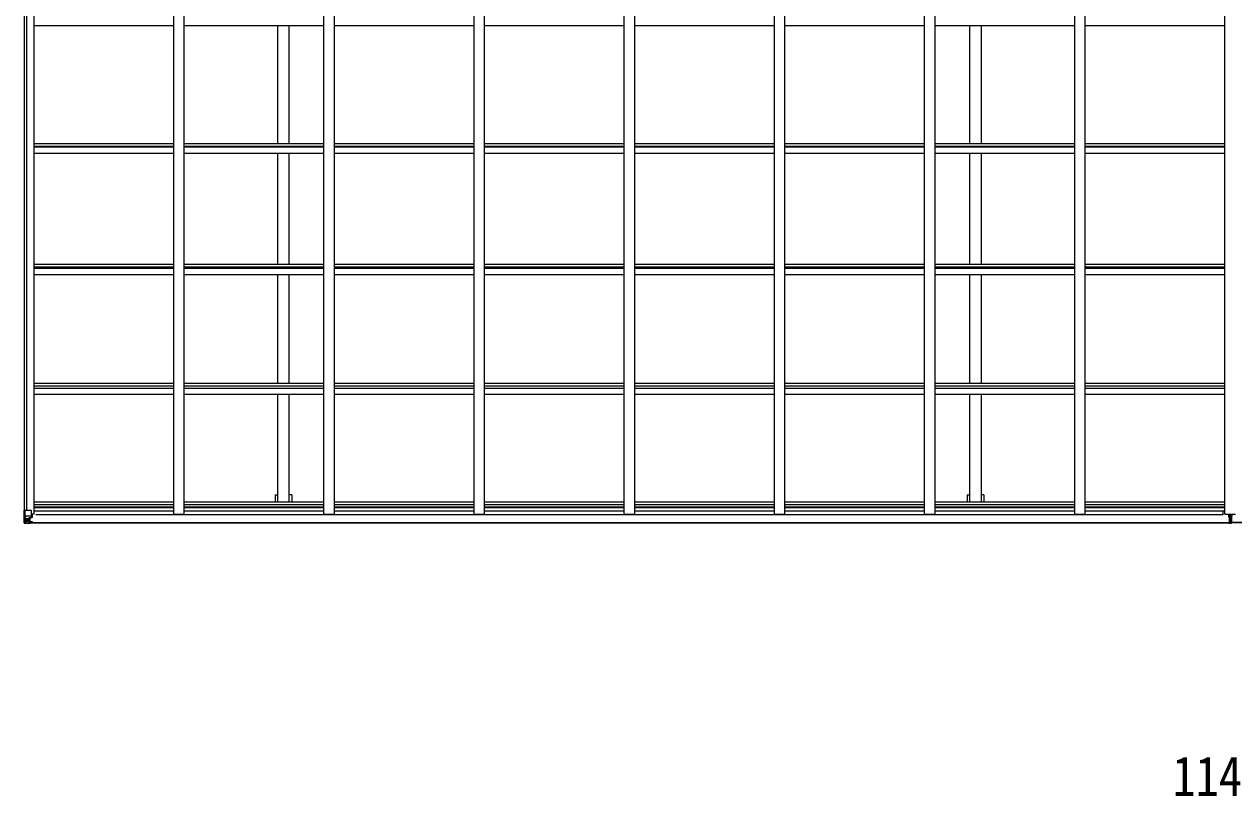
# Model space of a CAD drawing. Units: millimetres at full size, sheet at 1:40; details may follow other scales. Extents: x -11181 to 11305, y -7804 to 7716.
# Drawn here: x -2173 to 3594, y 769 to 4453 of the extents above; entities that cross this region are included whole.
import ezdxf
from ezdxf.enums import TextEntityAlignment as Align

# ---------------------------------------------------------------- set-up
doc = ezdxf.new("R2010")
doc.units = ezdxf.units.MM
doc.header["$LTSCALE"] = 40
for name, color, linetype, lineweight in [('0-1_本体', 4, 'Continuous', 9), ('0-2_部品', 7, 'Continuous', 9), ('0-4_TABLE1', 3, 'Continuous', 9), ('0-A_寸法', 6, 'Continuous', 9)]:
    doc.layers.add(name, color=color, linetype=linetype, lineweight=lineweight)
doc.styles.add('ＭＳ ゴシック', font='')
doc.styles.get('ＭＳ ゴシック').set_extended_font_data('MS Gothic')

msp = doc.modelspace()

# ---------------------------------------------------------------- linework, layer by layer
at = {"layer": '0-1_本体'}
for p, q in [((-2170.73, 2135.93), (-2170.73, 6815.37)), ((-2160.91, 2135.93), (-2160.91, 6815.37)), ((-2125.73, 2117.47), (-2125.73, 6833.83)), ((-1459.73, 2117.47), (-1459.73, 6833.83)), ((-1409.73, 2117.47), (-1409.73, 6833.83)), ((-743.73, 2117.47), (-743.73, 6833.83)), ((-693.73, 2117.47), (-693.73, 6833.83)), ((-27.73, 2117.47), (-27.73, 6833.83)), ((22.27, 2117.47), (22.27, 6833.83)), ((688.27, 2117.47), (688.27, 6833.83)), ((738.27, 2117.47), (738.27, 6833.83)), ((1404.27, 2117.47), (1404.27, 6833.83)), ((1454.27, 2117.47), (1454.27, 6833.83)), ((2120.27, 2117.47), (2120.27, 6833.83)), ((2170.27, 2117.47), (2170.27, 6833.83)), ((2836.27, 2117.47), (2836.27, 6833.83)), ((2886.27, 2117.47), (2886.27, 6833.83)), ((3552.27, 2117.47), (3552.27, 6833.83)), ((-2125.73, 4447.65), (-1459.73, 4447.65)), ((-1409.73, 4447.65), (-743.73, 4447.65)), ((-964.23, 3885.01), (-964.23, 4447.65)), ((-909.23, 3885.01), (-909.23, 4447.65)), ((-693.73, 4447.65), (-27.73, 4447.65)), ((22.27, 4447.65), (688.27, 4447.65)), ((738.27, 4447.65), (1404.27, 4447.65)), ((1454.27, 4447.65), (2120.27, 4447.65)), ((2170.27, 4447.65), (2836.27, 4447.65)), ((2335.77, 3885.01), (2335.77, 4447.65)), ((2390.77, 3885.01), (2390.77, 4447.65)), ((2886.27, 4447.65), (3552.27, 4447.65)), ((-2125.73, 3885.01), (-1459.73, 3885.01)), ((-2125.73, 3871.99), (-1459.73, 3871.99)), ((-2125.73, 3868.16), (-1459.73, 3868.16)), ((-1409.73, 3885.01), (-743.73, 3885.01)), ((-1409.73, 3871.99), (-743.73, 3871.99)), ((-1409.73, 3868.16), (-743.73, 3868.16)), ((-693.73, 3885.01), (-27.73, 3885.01)), ((-693.73, 3871.99), (-27.73, 3871.99)), ((-693.73, 3868.16), (-27.73, 3868.16)), ((22.27, 3885.01), (688.27, 3885.01)), ((22.27, 3871.99), (688.27, 3871.99)), ((22.27, 3868.16), (688.27, 3868.16)), ((738.27, 3885.01), (1404.27, 3885.01)), ((738.27, 3871.99), (1404.27, 3871.99)), ((738.27, 3868.16), (1404.27, 3868.16)), ((1454.27, 3885.01), (2120.27, 3885.01)), ((1454.27, 3871.99), (2120.27, 3871.99)), ((1454.27, 3868.16), (2120.27, 3868.16)), ((2170.27, 3885.01), (2836.27, 3885.01)), ((2170.27, 3871.99), (2836.27, 3871.99)), ((2170.27, 3868.16), (2836.27, 3868.16)), ((2886.27, 3885.01), (3552.27, 3885.01)), ((2886.27, 3871.99), (3552.27, 3871.99)), ((2886.27, 3868.16), (3552.27, 3868.16)), ((-2125.73, 3838.36), (-1459.73, 3838.36)), ((-1409.73, 3838.36), (-743.73, 3838.36)), ((-964.23, 3309.65), (-964.23, 3838.36)), ((-909.23, 3309.65), (-909.23, 3838.36)), ((-693.73, 3838.36), (-27.73, 3838.36)), ((22.27, 3838.36), (688.27, 3838.36)), ((738.27, 3838.36), (1404.27, 3838.36)), ((1454.27, 3838.36), (2120.27, 3838.36)), ((2170.27, 3838.36), (2836.27, 3838.36)), ((2335.77, 3309.65), (2335.77, 3838.36)), ((2390.77, 3309.65), (2390.77, 3838.36)), ((2886.27, 3838.36), (3552.27, 3838.36)), ((-2125.75, 3296.7), (-1459.73, 3296.7)), ((-2125.73, 3309.65), (-1459.73, 3309.65)), ((-2125.73, 3289.3), (-1459.73, 3289.3)), ((-1409.73, 3309.65), (-743.73, 3309.65)), ((-1409.73, 3296.7), (-743.73, 3296.7)), ((-1409.73, 3289.3), (-743.73, 3289.3)), ((-693.73, 3309.65), (-27.73, 3309.65)), ((-693.73, 3296.7), (-27.73, 3296.7)), ((-693.73, 3289.3), (-27.73, 3289.3)), ((22.27, 3309.65), (688.27, 3309.65)), ((22.27, 3296.7), (688.27, 3296.7)), ((22.27, 3289.3), (688.27, 3289.3)), ((738.27, 3309.65), (1404.27, 3309.65)), ((738.27, 3296.7), (1404.27, 3296.7)), ((738.27, 3289.3), (1404.27, 3289.3)), ((1454.27, 3309.65), (2120.27, 3309.65)), ((1454.27, 3296.7), (2120.27, 3296.7)), ((1454.27, 3289.3), (2120.27, 3289.3)), ((2170.27, 3309.65), (2836.27, 3309.65)), ((2170.27, 3296.7), (2836.27, 3296.7)), ((2170.27, 3289.3), (2836.27, 3289.3)), ((2886.27, 3309.65), (3552.27, 3309.65)), ((2886.27, 3296.7), (3552.25, 3296.7)), ((2886.27, 3289.3), (3552.27, 3289.3)), ((-2125.73, 3259.89), (-1459.73, 3259.89)), ((-1409.73, 3259.89), (-743.73, 3259.89)), ((-964.23, 2741.28), (-964.23, 3259.89)), ((-909.23, 2741.28), (-909.23, 3259.89)), ((-693.73, 3259.89), (-27.73, 3259.89)), ((22.27, 3259.89), (688.27, 3259.89)), ((738.27, 3259.89), (1404.27, 3259.89)), ((1454.27, 3259.89), (2120.27, 3259.89)), ((2170.27, 3259.89), (2836.27, 3259.89)), ((2335.77, 2741.28), (2335.77, 3259.89)), ((2390.77, 2741.28), (2390.77, 3259.89)), ((2886.27, 3259.89), (3552.27, 3259.89)), ((-2125.73, 2741.28), (-1459.73, 2741.28)), ((-2125.73, 2728.45), (-1459.73, 2728.45)), ((-2125.73, 2718.29), (-1459.73, 2718.29)), ((-1409.73, 2741.28), (-743.73, 2741.28)), ((-1409.73, 2728.45), (-743.73, 2728.45)), ((-1409.73, 2718.29), (-743.73, 2718.29)), ((-693.73, 2741.28), (-27.73, 2741.28)), ((-693.73, 2728.45), (-27.73, 2728.45)), ((-693.73, 2718.29), (-27.73, 2718.29)), ((22.27, 2741.28), (688.27, 2741.28)), ((22.27, 2728.45), (688.27, 2728.45)), ((22.27, 2718.29), (688.27, 2718.29)), ((738.27, 2741.28), (1404.27, 2741.28)), ((738.27, 2728.45), (1404.27, 2728.45)), ((738.27, 2718.29), (1404.27, 2718.29)), ((1454.27, 2741.28), (2120.27, 2741.28)), ((1454.27, 2728.45), (2120.27, 2728.45)), ((1454.27, 2718.29), (2120.27, 2718.29)), ((2170.27, 2741.28), (2836.27, 2741.28)), ((2170.27, 2728.45), (2836.27, 2728.45)), ((2170.27, 2718.29), (2836.27, 2718.29)), ((2886.27, 2741.28), (3552.27, 2741.28)), ((2886.27, 2728.45), (3552.27, 2728.45)), ((2886.27, 2718.29), (3552.27, 2718.29)), ((-2125.73, 2689.32), (-1459.73, 2689.32)), ((-1409.73, 2689.32), (-743.73, 2689.32)), ((-964.23, 2176.33), (-964.23, 2689.32)), ((-909.23, 2176.33), (-909.23, 2689.32)), ((-693.73, 2689.32), (-27.73, 2689.32)), ((22.27, 2689.32), (688.27, 2689.32)), ((738.27, 2689.32), (1404.27, 2689.32)), ((1454.27, 2689.32), (2120.27, 2689.32)), ((2170.27, 2689.32), (2836.27, 2689.32)), ((2335.77, 2176.33), (2335.77, 2689.32)), ((2390.77, 2176.33), (2390.77, 2689.32)), ((2886.27, 2689.32), (3552.27, 2689.32)), ((-976.23, 2209.16), (-964.23, 2209.16)), ((-976.23, 2209.16), (-976.23, 2176.33)), ((-897.23, 2209.16), (-909.23, 2209.16)), ((-897.23, 2209.16), (-897.23, 2176.33)), ((2323.77, 2209.16), (2335.77, 2209.16)), ((2323.77, 2209.16), (2323.77, 2176.33)), ((2402.77, 2209.16), (2390.77, 2209.16)), ((2402.77, 2209.16), (2402.77, 2176.33)), ((-2125.73, 2176.33), (-1459.73, 2176.33)), ((-2125.73, 2163.5), (-1459.73, 2163.5)), ((-2125.73, 2152.16), (-1459.73, 2152.16)), ((-2125.73, 2148.37), (-1459.73, 2148.37)), ((-1409.73, 2176.33), (-743.73, 2176.33)), ((-1409.73, 2163.5), (-743.73, 2163.5)), ((-1409.73, 2152.16), (-743.73, 2152.16)), ((-1409.73, 2148.37), (-743.73, 2148.37)), ((-693.73, 2176.33), (-27.73, 2176.33)), ((-693.73, 2163.5), (-27.73, 2163.5)), ((-693.73, 2152.16), (-27.73, 2152.16)), ((-693.73, 2148.37), (-27.73, 2148.37)), ((22.27, 2176.33), (688.27, 2176.33)), ((22.27, 2163.5), (688.27, 2163.5)), ((22.27, 2152.16), (688.27, 2152.16)), ((22.27, 2148.37), (688.27, 2148.37)), ((738.27, 2176.33), (1404.27, 2176.33)), ((738.27, 2163.5), (1404.27, 2163.5)), ((738.27, 2152.16), (1404.27, 2152.16)), ((738.27, 2148.37), (1404.27, 2148.37)), ((1454.27, 2176.33), (2120.27, 2176.33)), ((1454.27, 2163.5), (2120.27, 2163.5)), ((1454.27, 2152.16), (2120.27, 2152.16)), ((1454.27, 2148.37), (2120.27, 2148.37)), ((2170.27, 2176.33), (2836.27, 2176.33)), ((2170.27, 2163.5), (2836.27, 2163.5)), ((2170.27, 2152.16), (2836.27, 2152.16)), ((2170.27, 2148.37), (2836.27, 2148.37)), ((2886.27, 2176.33), (3552.27, 2176.33)), ((2886.27, 2163.5), (3552.27, 2163.5)), ((2886.27, 2152.16), (3552.27, 2152.16)), ((2886.27, 2148.37), (3552.27, 2148.37)), ((-2149.23, 2077.59), (3570.77, 2077.59)), ((-2125.73, 2117.47), (-2138.73, 2117.47)), ((-2125.73, 2132.42), (-1459.73, 2132.42)), ((3543.27, 2114.14), (-2116.73, 2114.14)), ((-1459.73, 2117.47), (-1409.73, 2117.47)), ((-1409.73, 2132.42), (-743.73, 2132.42)), ((-743.73, 2117.47), (-693.73, 2117.47)), ((-693.73, 2132.42), (-27.73, 2132.42)), ((-27.73, 2117.47), (22.27, 2117.47)), ((22.27, 2132.42), (688.27, 2132.42)), ((688.27, 2117.47), (738.27, 2117.47)), ((738.27, 2132.42), (1404.27, 2132.42)), ((1404.27, 2117.47), (1454.27, 2117.47)), ((1454.27, 2132.42), (2120.27, 2132.42)), ((2120.27, 2117.47), (2170.27, 2117.47)), ((2170.27, 2132.42), (2836.27, 2132.42)), ((2836.27, 2117.47), (2886.27, 2117.47)), ((2886.27, 2132.42), (3552.27, 2132.42)), ((3543.27, 2114.14), (3543.27, 2132.42)), ((3552.27, 2117.47), (3602.27, 2117.47)), ((9303.77, 2077.59), (3583.77, 2077.59)), ((-2149.23, 2075.16), (3570.77, 2075.16)), ((9303.77, 2075.16), (3583.77, 2075.16))]:
    msp.add_line(p, q, dxfattribs=at)
at = {"layer": '0-2_部品'}
for p, q in [((-2169.89, 2135.93), (-2139.73, 2135.93)), ((-2169.89, 2135.93), (-2169.89, 2075.35)), ((-2138.73, 2134.93), (-2138.73, 2101.83)), ((-2169.34, 2109.05), (-2162.73, 2109.26)), ((-2169.34, 2109.05), (-2165.2, 2096.96)), ((-2165.92, 2078.72), (-2168.65, 2075.05)), ((-2162.73, 2095.73), (-2165.07, 2095.7)), ((-2165.07, 2095.7), (-2165.07, 2082.23)), ((-2165.07, 2082.23), (-2162.73, 2082.17)), ((-2162.73, 2109.26), (-2138.73, 2109.26)), ((-2162.73, 2095.73), (-2150.73, 2095.73)), ((-2162.73, 2095.73), (-2162.73, 2095.73)), ((-2162.73, 2082.17), (-2150.73, 2082.17)), ((-2157.25, 2089.37), (-2157.25, 2090.33)), ((-2151.73, 2082.17), (-2150.73, 2082.17)), ((-2150.73, 2099.03), (-2150.73, 2072.93)), ((-2149.23, 2095.73), (-2150.73, 2095.73)), ((-2149.23, 2082.17), (-2150.73, 2082.17)), ((-2149.23, 2078.64), (-2150.73, 2078.64)), ((-2139.56, 2101.57), (-2149.91, 2099.92)), ((-2149.91, 2099.29), (-2139.56, 2100.94)), ((-2149.91, 2099.92), (-2149.91, 2099.29)), ((-2145.23, 2092.13), (-2149.23, 2092.13)), ((-2145.23, 2083.93), (-2149.23, 2083.93)), ((-2148.73, 2079), (-2149.23, 2079)), ((-2149.12, 2080.3), (-2145.23, 2080.3)), ((-2148.74, 2080.09), (-2148.74, 2079.93)), ((-2148.74, 2079.93), (-2148.73, 2079.93)), ((-2138.73, 2079.84), (-2148.73, 2079.93)), ((-2148.73, 2077.97), (-2148.73, 2079.93)), ((-2140.73, 2078), (-2148.73, 2078)), ((-2140.73, 2077.97), (-2148.73, 2077.97)), ((-2145.23, 2100.03), (-2145.23, 2080.06)), ((-2139.56, 2100.94), (-2139.56, 2101.57)), ((-2139.28, 2101.02), (-2135.23, 2101.05)), ((-2134.23, 2112.93), (-2138.73, 2112.93)), ((-2138.73, 2079.84), (-2138.73, 2078.23)), ((-2138.73, 2078.23), (-2133.73, 2078.23)), ((-2135.23, 2102.79), (-2134.23, 2102.78)), ((-2134.23, 2101.06), (-2135.23, 2101.05)), ((-2134.23, 2117.47), (-2134.23, 2101.06)), ((-2133.73, 2077.59), (-2133.73, 2078.23)), ((-2133.73, 2078.23), (-2132.73, 2078.23)), ((-2132.73, 2079.91), (-2132.73, 2079.8)), ((-2132.73, 2078.23), (-2132.73, 2079.8)), ((-2132.73, 2078.23), (-2132.73, 2077.59)), ((-2172.73, 2075.22), (-2172.73, 2075.26)), ((-2171.79, 2074.26), (-2171.79, 2074.23)), ((-2171.79, 2074.22), (-2171.79, 2074.22)), ((-2162.82, 2073.83), (-2170.75, 2074.31)), ((-2169.89, 2075.28), (-2169.89, 2075.35)), ((-2150.73, 2073.05), (-2162.73, 2073.83)), ((-2150.73, 2073.82), (-2144.23, 2073.42)), ((-2144.23, 2072.53), (-2150.73, 2072.93)), ((-2144.23, 2074.34), (-2149.23, 2074.43)), ((-2144.23, 2074.34), (-2144.23, 2075.16)), ((-2144.23, 2073.93), (-2144.23, 2074.34)), ((-2144.23, 2073.93), (-2144.23, 2073.42)), ((-2144.23, 2073.42), (-2144.23, 2072.53)), ((-2139.23, 2074.73), (-2139.23, 2075.16)), ((-2138.93, 2074.73), (-2139.23, 2074.73)), ((-2138.93, 2074.73), (-2137.24, 2075.16))]:
    msp.add_line(p, q, dxfattribs=at)
for points in [[(-2172.73, 2075.26), (-2172.73, 2135.93), (-2169.89, 2135.93)], [(-2159.17, 2088.41), (-2160.13, 2088.41), (-2160.13, 2087.45), (-2159.17, 2087.45)], [(-2157.25, 2090.33), (-2158.21, 2090.33), (-2158.21, 2089.37)], [(-2158.21, 2086.49), (-2158.21, 2085.53), (-2157.25, 2085.53), (-2157.25, 2086.49)], [(-2156.29, 2087.45), (-2155.33, 2087.45), (-2155.33, 2088.41), (-2156.29, 2088.41)], [(-2144.23, 2073.93), (-2149.23, 2073.93), (-2149.23, 2099.39)], [(-2133.73, 2079.96), (-2148.73, 2080.09), (-2148.74, 2080.09)], [(-2148.73, 2079), (-2140.73, 2079), (-2140.73, 2077.59)], [(-2135.23, 2101.05), (-2135.23, 2102.79), (-2138.73, 2102.81)], [(-2138.73, 2079.84), (-2138.73, 2079.85), (-2132.73, 2079.8)], [(-2171.79, 2074.22), (-2162.73, 2073.66), (-2150.73, 2072.93)]]:
    msp.add_lwpolyline(points, dxfattribs=at)
msp.add_circle((-2157.73, 2087.93), 5.3, dxfattribs=at)
for centre, radius, start, end in [((-2139.73, 2134.93), 1, 0, 90), ((-2159.17, 2089.37), 0.96, 270, 0), ((-2159.17, 2086.49), 0.96, 0, 90), ((-2156.29, 2089.37), 0.96, 180, 270), ((-2156.29, 2086.49), 0.96, 90, 180), ((-2149.8, 2098.99), 0.937, 96.73234, 177.67791), ((-2149.8, 2098.36), 0.937, 96.73234, 177.67791), ((-2148.72, 2080.6), 0.513, 178.95293, 268.11972), ((-2148.73, 2080.43), 0.5, 179.95536, 269.47105), ((-2148.73, 2077.5), 0.5, 89.99891, 179.99891), ((-2148.73, 2077.47), 0.5, 90.00309, 180.00198), ((-2139.67, 2102.5), 0.937, 276.73234, 357.67791), ((-2139.67, 2101.87), 0.937, 276.73234, 357.67791), ((-2133.59, 2072.27), 7.69, 83.56574, 91.03001), ((-2171.73, 2075.26), 0.999, 180.04917, 266.5576), ((-2171.73, 2075.22), 0.999, 180.04917, 266.5576), ((-2171.73, 2075.22), 1, 179.99921, 266.49983), ((-2170.58, 2061.61), 12.7, 84.89689, 90.75534), ((-2168.61, 2075.22), 1.28, 177.54105, 228.82169)]:
    msp.add_arc(centre, radius, start, end, dxfattribs=at)
for centre, major_axis, ratio, start_param, end_param in [((-2168.62, 2106.7), (0.85, -2.32), 0.403757, 3.0087805, 3.9744392), ((-2167.94, 2082.31), (0.03, -5), 0.573921, 0.7672717, 1.551125), ((-2166.47, 2095.68), (0, -3), 0.468246, 1.5772882, 2.0127935), ((-2244.48, 2082.17), (81.75, 0), 0.061163, 6.2824128, 6.2831853), ((-2169.79, 2074.14), (2, -0.12), 0.060933, 2.0712557, 3.1453404), ((-1970.79, 2061.91), (201, -12.36), 0.060933, 3.1453404, 3.145839), ((-2169.6, 2077.24), (-0.02, -3), 0.466854, 0.125683, 0.7596956)]:
    msp.add_ellipse(centre, major_axis=major_axis, ratio=ratio, start_param=start_param, end_param=end_param, dxfattribs=at)
at = {"layer": '0-4_TABLE1'}
for p, q in [((3568.77, 2117.47), (3568.77, 2106.58)), ((3568.77, 2106.08), (3575.77, 2106.14)), ((3568.77, 2104.7), (3575.77, 2104.64)), ((3570.77, 2078.14), (3570.77, 2076.64)), ((3575.77, 2076.34), (3570.77, 2076.64)), ((3570.77, 2076.64), (3570.77, 2073.64)), ((3571.77, 2104.67), (3571.77, 2092.81)), ((3571.77, 2092.81), (3575.77, 2092.84)), ((3571.77, 2092.81), (3571.77, 2084.57)), ((3571.77, 2084.57), (3575.77, 2084.64)), ((3571.77, 2084.57), (3571.77, 2080.97)), ((3571.77, 2080.97), (3575.77, 2081.04)), ((3571.77, 2080.97), (3571.77, 2079.14)), ((3571.77, 2079.14), (3575.77, 2079.14)), ((3575.77, 2113.64), (3575.77, 2117.47)), ((3575.77, 2113.64), (3578.77, 2113.64)), ((3575.77, 2113.64), (3575.77, 2106.57)), ((3575.77, 2106.57), (3578.77, 2106.57)), ((3575.77, 2106.57), (3575.77, 2096.93)), ((3575.77, 2096.93), (3578.77, 2096.93)), ((3575.77, 2096.93), (3575.77, 2089.85)), ((3575.77, 2089.85), (3578.77, 2089.85)), ((3575.77, 2079.14), (3575.77, 2089.85)), ((3575.77, 2079.14), (3575.77, 2076.34)), ((3577.27, 2076.25), (3575.77, 2076.34)), ((3583.77, 2076.64), (3577.27, 2076.25)), ((3577.27, 2073.24), (3577.27, 2076.25)), ((3578.77, 2113.64), (3578.77, 2117.47)), ((3578.77, 2113.64), (3578.77, 2106.57)), ((3578.77, 2106.57), (3578.77, 2096.93)), ((3585.77, 2105.2), (3578.77, 2105.14)), ((3578.77, 2096.93), (3578.77, 2089.85)), ((3578.77, 2079.14), (3578.77, 2089.85)), ((3578.77, 2081.04), (3582.77, 2081.04)), ((3578.77, 2079.14), (3582.77, 2079.14)), ((3582.77, 2104.67), (3582.77, 2092.84)), ((3582.77, 2081.04), (3582.77, 2079.14)), ((3583.77, 2078.14), (3583.77, 2076.64)), ((3585.77, 2117.47), (3585.77, 2106.58)), ((3585.77, 2106.08), (3585.77, 2105.2)), ((3570.77, 2073.64), (3575.61, 2073.34)), ((3575.61, 2073.34), (3577.27, 2073.24))]:
    msp.add_line(p, q, dxfattribs=at)
for points in [[(3575.77, 2106.64), (3568.77, 2106.58), (3568.77, 2106.08), (3568.77, 2105.2)], [(3575.77, 2105.14), (3568.77, 2105.2), (3568.77, 2104.7)], [(3577.27, 2073.24), (3583.77, 2073.64), (3583.77, 2076.64)], [(3578.77, 2106.14), (3585.77, 2106.08), (3585.77, 2106.58), (3578.77, 2106.64)], [(3578.77, 2104.64), (3585.77, 2104.7), (3585.77, 2105.2)], [(3578.77, 2092.84), (3582.77, 2092.84), (3582.77, 2084.64)], [(3578.77, 2084.64), (3582.77, 2084.64), (3582.77, 2081.04)]]:
    msp.add_lwpolyline(points, dxfattribs=at)
for centre, start, end in [((3571.77, 2078.14), 90, 180), ((3582.77, 2078.14), 0, 90)]:
    msp.add_arc(centre, 1, start, end, dxfattribs=at)
for centre, major_axis, ratio, start_param, end_param in [((3575.79, 2076.34), (0.18, 2.99), 0.008711, 1.5718618, 3.1415927), ((3403.9, 2086.85), (171.87, -10.52), 0.017422, 0.0000005, 0.0010659)]:
    msp.add_ellipse(centre, major_axis=major_axis, ratio=ratio, start_param=start_param, end_param=end_param, dxfattribs=at)

# ---------------------------------------------------------------- texts
at = {"layer": '0-A_寸法', "color": 7, "style": 'ＭＳ ゴシック', "width": 0.85}
msp.add_text('11496', height=190.6, dxfattribs=at).set_placement((3302.27, 715.1), align=Align.BOTTOM_LEFT)

doc.saveas('drawing.dxf')
